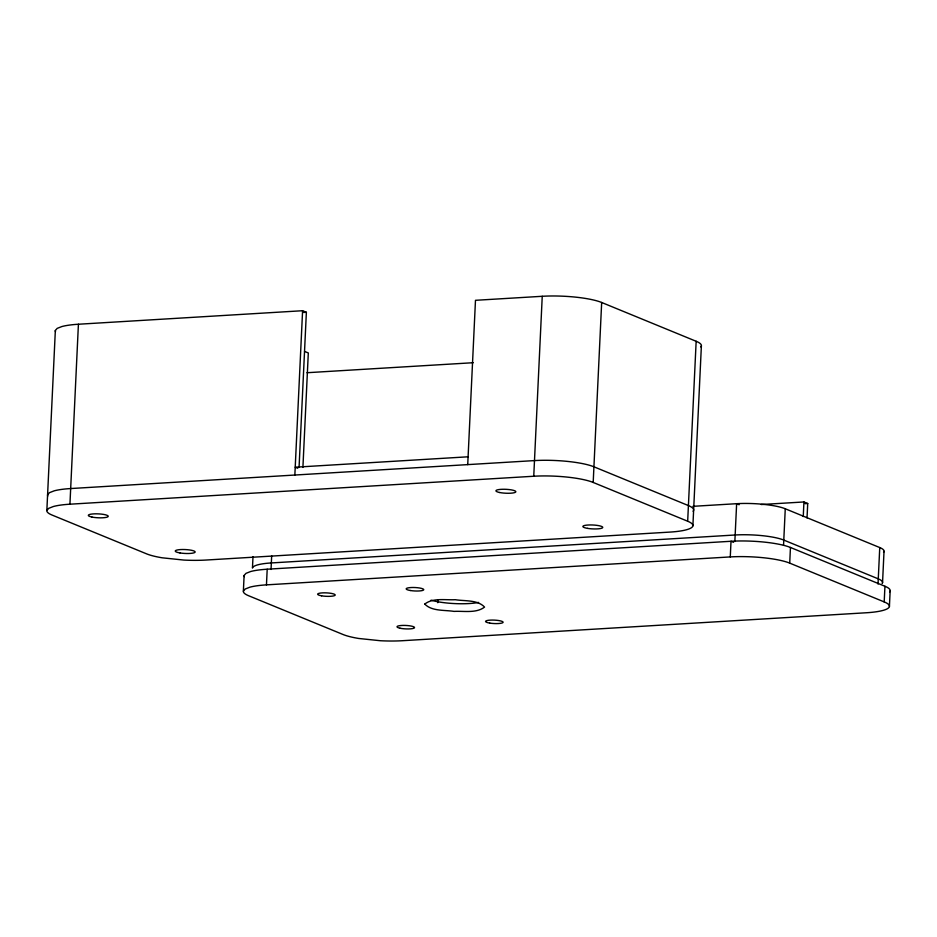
<?xml version="1.0" encoding="UTF-8"?>
<svg xmlns="http://www.w3.org/2000/svg" width="937" height="937" viewBox="0 0 937 937"><rect width="100%" height="100%" fill="white"/><g stroke="black" fill="none" stroke-linecap="round" stroke-linejoin="round"><path stroke-width="1.41" d="M467.727 464.623L475.481 300.308L542.242 296.291A43.934 8.609 2.7 0 1 601.671 302.487L696.156 341.279L687.676 521.23A43.934 8.609 2.7 0 1 669.803 532.099L205.988 560.045A43.934 8.609 2.7 0 1 183.875 560.068L162.124 557.796A43.934 8.609 2.7 0 1 146.547 553.837L52.062 515.057A43.934 8.609 2.7 0 1 46.85 510.478L55.342 330.515L57.169 328.383L61.877 326.544A43.934 8.609 2.7 0 1 78.415 324.237L302.592 310.721L306.376 312.279L299.067 467.317M46.85 510.478L48.689 508.346L53.386 506.507A43.934 8.609 2.7 0 1 69.935 504.2L78.415 324.237M884.938 586.257L884.2 601.905A43.934 8.609 2.7 0 1 866.327 612.763L402.512 640.709A43.934 8.609 2.7 0 1 380.399 640.732L358.648 638.46A43.934 8.609 2.7 0 1 343.071 634.513L248.586 595.721A43.934 8.609 2.7 0 1 243.374 591.153L244.112 575.505L245.951 573.362L250.647 571.523A43.934 8.609 2.7 0 1 267.197 569.216L731.012 541.27A43.934 8.609 2.7 0 1 790.453 547.466L884.938 586.257A43.934 8.609 2.7 0 1 889.6 591.926M252.99 556.707L252.463 568.08A35.946 7.039 2.7 0 1 271.343 562.938L735.158 534.992A35.946 7.039 2.7 0 1 783.789 540.075L878.274 578.855A35.946 7.039 2.7 0 1 882.092 583.493M243.374 591.153L245.213 589.01L249.91 587.171A43.934 8.609 2.7 0 1 266.459 584.864L267.197 569.216M271.039 569.462L271.671 555.828M294.85 475.036L302.592 310.721M302.909 467.422L308.308 352.956L304.537 351.398M437.755 602.702L437.884 599.856M69.935 504.2L533.75 476.242L542.242 296.291M687.676 521.23L593.191 482.45L601.671 302.487M692.888 525.809L701.38 345.847M266.459 584.864L730.274 556.918L731.012 541.27L733.53 542.3M734.854 541.516L736.634 503.696A35.946 7.039 2.7 0 1 785.265 508.768L879.749 547.559A35.946 7.039 2.7 0 1 883.568 552.198M783.543 545.287L785.265 508.768M884.2 601.905L789.715 563.125L790.453 547.466M803.255 516.545L803.934 501.963L761.207 504.528M807.038 517.927L807.717 503.509L803.934 501.963M878.028 584.067L879.749 547.559M882.549 582.603L884.024 551.307M889.412 606.485L890.15 590.837M303.471 312.454L306.376 312.279M306.961 372.727L473.232 362.713M468.102 456.799L295.214 467.212L297.732 468.242M692.876 506.331L736.634 503.696L739.152 504.727M805.082 503.673L807.717 503.509M244.311 576.63A43.934 8.609 2.7 0 1 244.112 575.505M730.274 556.918A43.934 8.609 2.7 0 1 789.715 563.125M478.549 602.421A29.949 5.868 2.7 0 1 431.079 600.16M533.75 476.242A43.934 8.609 2.7 0 1 593.191 482.45M47.787 495.966A43.934 8.609 2.7 0 1 47.588 494.83L49.427 492.698L54.123 490.859A43.934 8.609 2.7 0 1 70.673 488.552L534.488 460.594A43.934 8.609 2.7 0 1 593.929 466.802L688.414 505.582A43.934 8.609 2.7 0 1 693.075 511.262M55.541 331.651A43.934 8.609 2.7 0 1 55.342 330.515M696.156 341.279A43.934 8.609 2.7 0 1 700.829 346.948M424.777 604.072C431.723 611.404 444.548 609.87 454.035 611.392C463.909 610.854 476.336 613.501 484.558 607.082C477.601 599.621 464.775 601.273 455.277 599.703C445.415 600.23 432.882 597.607 424.777 604.072M400.005 628.212A8.784 1.722 2.7 0 0 414.4 627.895A8.784 1.722 2.7 0 0 402.969 625.412A8.784 1.722 2.7 0 0 400.005 628.212M321.578 595.815A8.784 1.722 2.7 0 0 335.188 595.1A8.784 1.722 2.7 0 0 322.504 592.875A8.784 1.722 2.7 0 0 321.578 595.815M489.723 623.093A8.784 1.722 2.7 0 0 503.11 622.285A8.784 1.722 2.7 0 0 490.18 620.13A8.784 1.722 2.7 0 0 489.723 623.093M410.312 590.509A8.784 1.722 2.7 0 0 423.747 589.724A8.784 1.722 2.7 0 0 410.863 587.546A8.784 1.722 2.7 0 0 410.312 590.509M179.951 552.935A9.979 1.956 2.7 0 0 195.165 552.022A9.979 1.956 2.7 0 0 180.478 549.574A9.979 1.956 2.7 0 0 179.951 552.935M91.967 517.06A9.979 1.956 2.7 0 0 108.118 516.592A9.979 1.956 2.7 0 0 94.742 513.839A9.979 1.956 2.7 0 0 91.967 517.06M587.558 528.374A9.979 1.956 2.7 0 0 602.772 527.461A9.979 1.956 2.7 0 0 588.073 525.013A9.979 1.956 2.7 0 0 587.558 528.374M499.573 492.499A9.979 1.956 2.7 0 0 515.725 492.03A9.979 1.956 2.7 0 0 502.337 489.278A9.979 1.956 2.7 0 0 499.573 492.499"/></g></svg>
